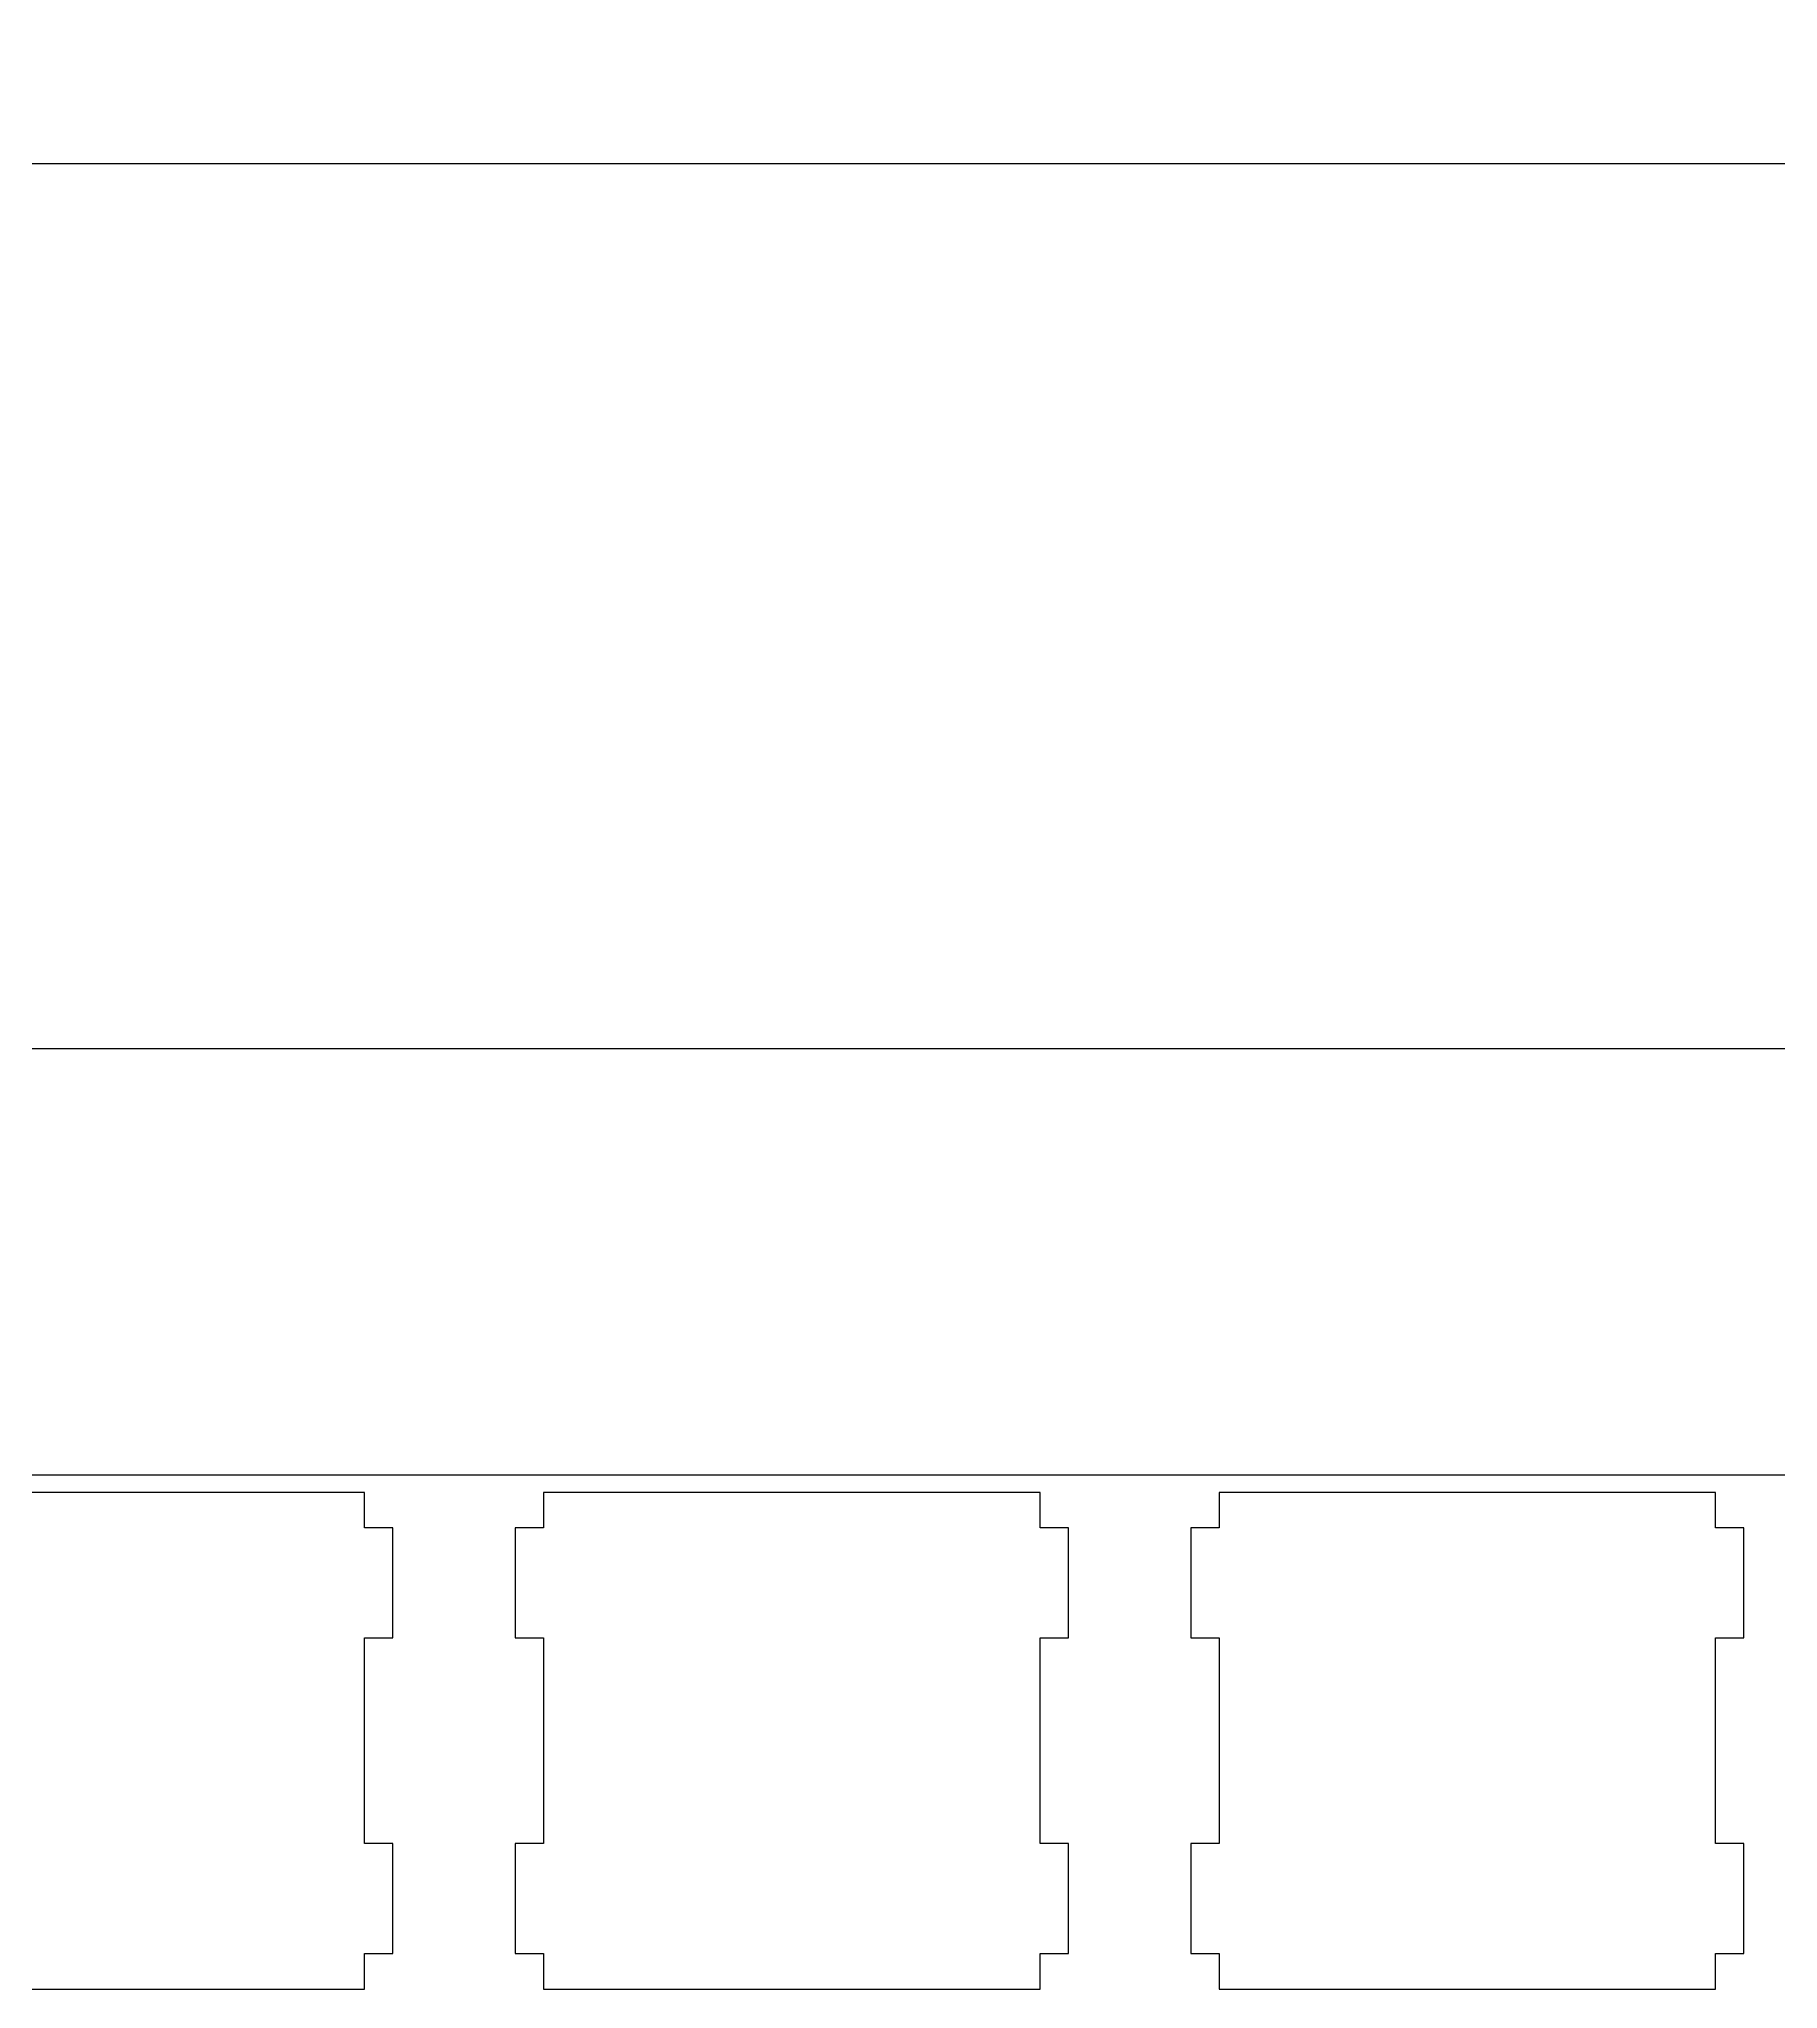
# Model space of a CAD drawing. Header units: inches. Extents: x -72 to 439, y 0 to 199.
# Drawn here: x 36.5 to 85.5, y 88.8 to 143.8 of the extents above; entities that cross this region are included whole.
import ezdxf

# ---------------------------------------------------------------- set-up
doc = ezdxf.new("R2010")
doc.units = ezdxf.units.IN
doc.header["$MEASUREMENT"] = 0
doc.dimstyles.get("Standard").update_dxf_attribs({"dimtxt": 0.18, "dimasz": 0.18, "dimexe": 0.18, "dimexo": 0.0625, "dimgap": 0.09, "dimtad": 0, "dimtih": 1, "dimtoh": 1, "dimdec": 4, "dimzin": 0, "dimdsep": 46, "dimtxsty": 'Standard', "dimcen": 0.09, "dimadec": 0, "dimazin": 0, "dimtfac": 1, "dimtdec": 4, "dimtofl": 0, "dimtmove": 0, "dimatfit": 3, "dimfxl": 1, "dimtolj": 1, "dimtzin": 0, "dimarcsym": 0})

# ---------------------------------------------------------------- blocks, each defined once
blk = doc.blocks.new('*D1')
at = {"color": 0, "linetype": 'Continuous', "lineweight": -2, "transparency": 16777216}
for p, q in [((11.819, 100.331), (11.819, 140.474)), ((11.999, 140.294), (151.682, 140.294)), ((292.715, 140.294), (153.032, 140.294)), ((292.895, 96.781), (292.895, 140.474))]:
    blk.add_line(p, q, dxfattribs=at)
at = {"color": 0, "linetype": 'Continuous', "transparency": 16777216}
for points in [[(11.999, 140.324), (11.999, 140.264), (11.819, 140.294)], [(292.715, 140.324), (292.715, 140.264), (292.895, 140.294)]]:
    blk.add_solid(points, dxfattribs=at)
at = {"layer": 'Defpoints', "color": 0, "linetype": 'Continuous', "transparency": 16777216}
for p in [(292.895, 140.294), (11.819, 100.268), (292.895, 96.718)]:
    blk.add_point(p, dxfattribs=at)
at = {"color": 0, "linetype": 'Continuous', "transparency": 16777216, "insert": (152.357, 140.294), "char_height": 0.18, "attachment_point": 5}
blk.add_mtext('\\A1;281.0756', dxfattribs=at)
blk = doc.blocks.new('*D12')
at = {"color": 0, "linetype": 'Continuous', "lineweight": -2, "transparency": 16777216}
for p, q in [((11.319, 103.38), (11.319, 179.633)), ((11.499, 179.453), (173.74, 179.453)), ((337.301, 179.453), (175.06, 179.453)), ((337.481, 103.38), (337.481, 179.633))]:
    blk.add_line(p, q, dxfattribs=at)
at = {"color": 0, "linetype": 'Continuous', "transparency": 16777216}
for points in [[(11.499, 179.483), (11.499, 179.423), (11.319, 179.453)], [(337.301, 179.483), (337.301, 179.423), (337.481, 179.453)]]:
    blk.add_solid(points, dxfattribs=at)
at = {"layer": 'Defpoints', "color": 0, "linetype": 'Continuous', "transparency": 16777216}
for p in [(337.481, 179.453), (11.319, 103.318), (337.481, 103.318)]:
    blk.add_point(p, dxfattribs=at)
at = {"color": 0, "linetype": 'Continuous', "transparency": 16777216, "insert": (174.4, 179.453), "char_height": 0.18, "attachment_point": 5}
blk.add_mtext('\\A1;326.1616', dxfattribs=at)
blk = doc.blocks.new('*D13')
at = {"color": 0, "linetype": 'Continuous', "lineweight": -2, "transparency": 16777216}
for p, q in [((0.095, 103.38), (0.095, 198.801)), ((0.275, 198.621), (173.726, 198.621)), ((348.528, 198.621), (175.076, 198.621)), ((348.708, 103.38), (348.708, 198.801))]:
    blk.add_line(p, q, dxfattribs=at)
at = {"color": 0, "linetype": 'Continuous', "transparency": 16777216}
for points in [[(0.275, 198.651), (0.275, 198.591), (0.095, 198.621)], [(348.528, 198.651), (348.528, 198.591), (348.708, 198.621)]]:
    blk.add_solid(points, dxfattribs=at)
at = {"layer": 'Defpoints', "color": 0, "linetype": 'Continuous', "transparency": 16777216}
for p in [(348.708, 198.621), (0.095, 103.318), (348.708, 103.318)]:
    blk.add_point(p, dxfattribs=at)
at = {"color": 0, "linetype": 'Continuous', "transparency": 16777216, "insert": (174.401, 198.621), "char_height": 0.18, "attachment_point": 5}
blk.add_mtext('\\A1;348.6130', dxfattribs=at)

msp = doc.modelspace()

# ---------------------------------------------------------------- linework, layer by layer
at = {"color": 0}
for p, q in [((5.0946, 115.343), (343.708, 115.342)), ((45.6696, 102.818), (31.6701, 102.818)), ((45.6696, 101.819), (45.6696, 102.818)), ((50.7199, 102.818), (50.7199, 101.819)), ((64.7196, 102.818), (50.7199, 102.818)), ((64.7196, 101.819), (64.7196, 102.818)), ((69.7699, 102.818), (69.7699, 101.819)), ((83.7696, 102.818), (69.7699, 102.818)), ((83.7696, 101.819), (83.7696, 102.818)), ((46.4704, 101.819), (45.6696, 101.819)), ((46.4704, 98.7171), (46.4704, 101.819)), ((50.7199, 101.819), (49.9195, 101.819)), ((49.9195, 101.819), (49.9195, 98.7171)), ((65.5204, 101.819), (64.7196, 101.819)), ((65.5204, 98.7171), (65.5204, 101.819)), ((69.7699, 101.819), (68.9695, 101.819)), ((68.9695, 101.819), (68.9695, 98.7171)), ((84.5704, 101.819), (83.7696, 101.819)), ((84.5704, 98.7171), (84.5704, 101.819)), ((45.6696, 92.9185), (45.6696, 98.7171)), ((45.6696, 98.7171), (46.4704, 98.7171)), ((49.9195, 98.7171), (50.7199, 98.7171)), ((50.7199, 98.7171), (50.7199, 92.9185)), ((64.7196, 92.9185), (64.7196, 98.7171)), ((64.7196, 98.7171), (65.5204, 98.7171)), ((68.9695, 98.7171), (69.7699, 98.7171)), ((69.7699, 98.7171), (69.7699, 92.9185)), ((83.7696, 92.9185), (83.7696, 98.7171)), ((83.7696, 98.7171), (84.5704, 98.7171)), ((46.4704, 92.9185), (45.6696, 92.9185)), ((46.4704, 89.8179), (46.4704, 92.9185)), ((50.7199, 92.9185), (49.9195, 92.9185)), ((49.9195, 92.9185), (49.9195, 89.8179)), ((65.5204, 92.9185), (64.7196, 92.9185)), ((65.5204, 89.8179), (65.5204, 92.9185)), ((69.7699, 92.9185), (68.9695, 92.9185)), ((68.9695, 92.9185), (68.9695, 89.8179)), ((84.5704, 92.9185), (83.7696, 92.9185)), ((84.5704, 89.8179), (84.5704, 92.9185)), ((45.6696, 88.8175), (45.6696, 89.8179)), ((45.6696, 89.8179), (46.4704, 89.8179)), ((49.9195, 89.8179), (50.7199, 89.8179)), ((50.7199, 89.8179), (50.7199, 88.8175)), ((64.7196, 88.8175), (64.7196, 89.8179)), ((64.7196, 89.8179), (65.5204, 89.8179)), ((68.9695, 89.8179), (69.7699, 89.8179)), ((69.7699, 89.8179), (69.7699, 88.8175)), ((83.7696, 88.8175), (83.7696, 89.8179)), ((83.7696, 89.8179), (84.5704, 89.8179)), ((31.6701, 88.8175), (45.6696, 88.8175)), ((50.7199, 88.8175), (64.7196, 88.8175)), ((69.7699, 88.8175), (83.7696, 88.8175))]:
    msp.add_line(p, q, dxfattribs=at)
at = {"color": 1, "linetype": 'Continuous'}
msp.add_line((11.3194, 103.318), (293.395, 103.318), dxfattribs=at)

# ---------------------------------------------------------------- dimensions: what is measured, and where the dimension line sits
at = {"linetype": 'Continuous'}
for base, p1, p2, picture, middle in [((348.708, 198.62074), (0.09499, 103.318), (348.708, 103.318), '*D13', (174.4015, 198.62074)), ((337.481, 179.45344), (11.3194, 103.318), (337.481, 103.318), '*D12', (174.4002, 179.45344))]:
    dim = msp.add_linear_dim(base=base, p1=p1, p2=p2, dimstyle='Standard', dxfattribs=at)
    dim.commit()
    dim.dimension.update_dxf_attribs({"geometry": picture, "text_midpoint": middle})
at = {"color": 8, "linetype": 'Continuous'}
dim = msp.add_linear_dim(base=(292.895, 140.29416), p1=(11.8194, 100.26805), p2=(292.895, 96.71825), dimstyle='Standard', dxfattribs=at)
dim.commit()
dim.dimension.update_dxf_attribs({"geometry": '*D1', "text_midpoint": (152.3572, 140.29416)})

doc.saveas('drawing.dxf')
